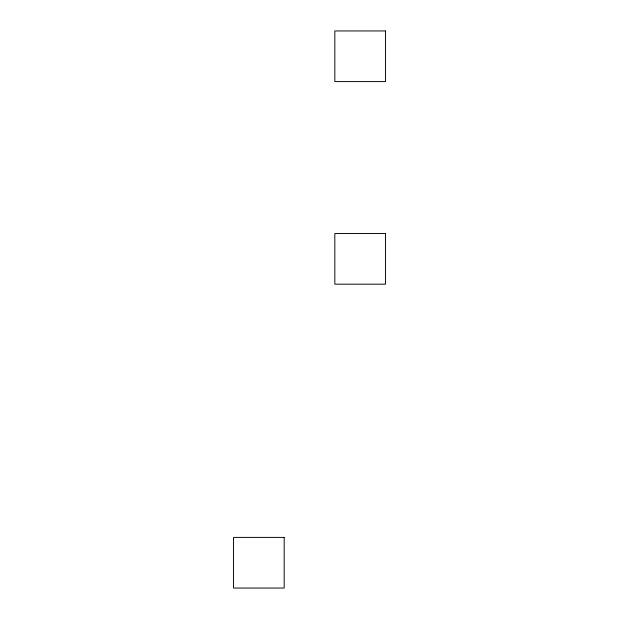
<?xml version="1.0" encoding="UTF-8"?>
<svg xmlns="http://www.w3.org/2000/svg" width="619" height="619" viewBox="0 0 619 619"><rect width="100%" height="100%" fill="white"/><g stroke="black" fill="none" stroke-linecap="round" stroke-linejoin="round"><path stroke-width="0.93" d="M385.467 30.95L334.825 30.95L334.825 81.592L385.467 81.592L385.467 30.95M385.467 233.533L334.825 233.533L334.825 284.175L385.467 284.175L385.467 233.533M284.175 537.408L233.533 537.408L233.533 588.05L284.175 588.05L284.175 537.408"/></g></svg>
